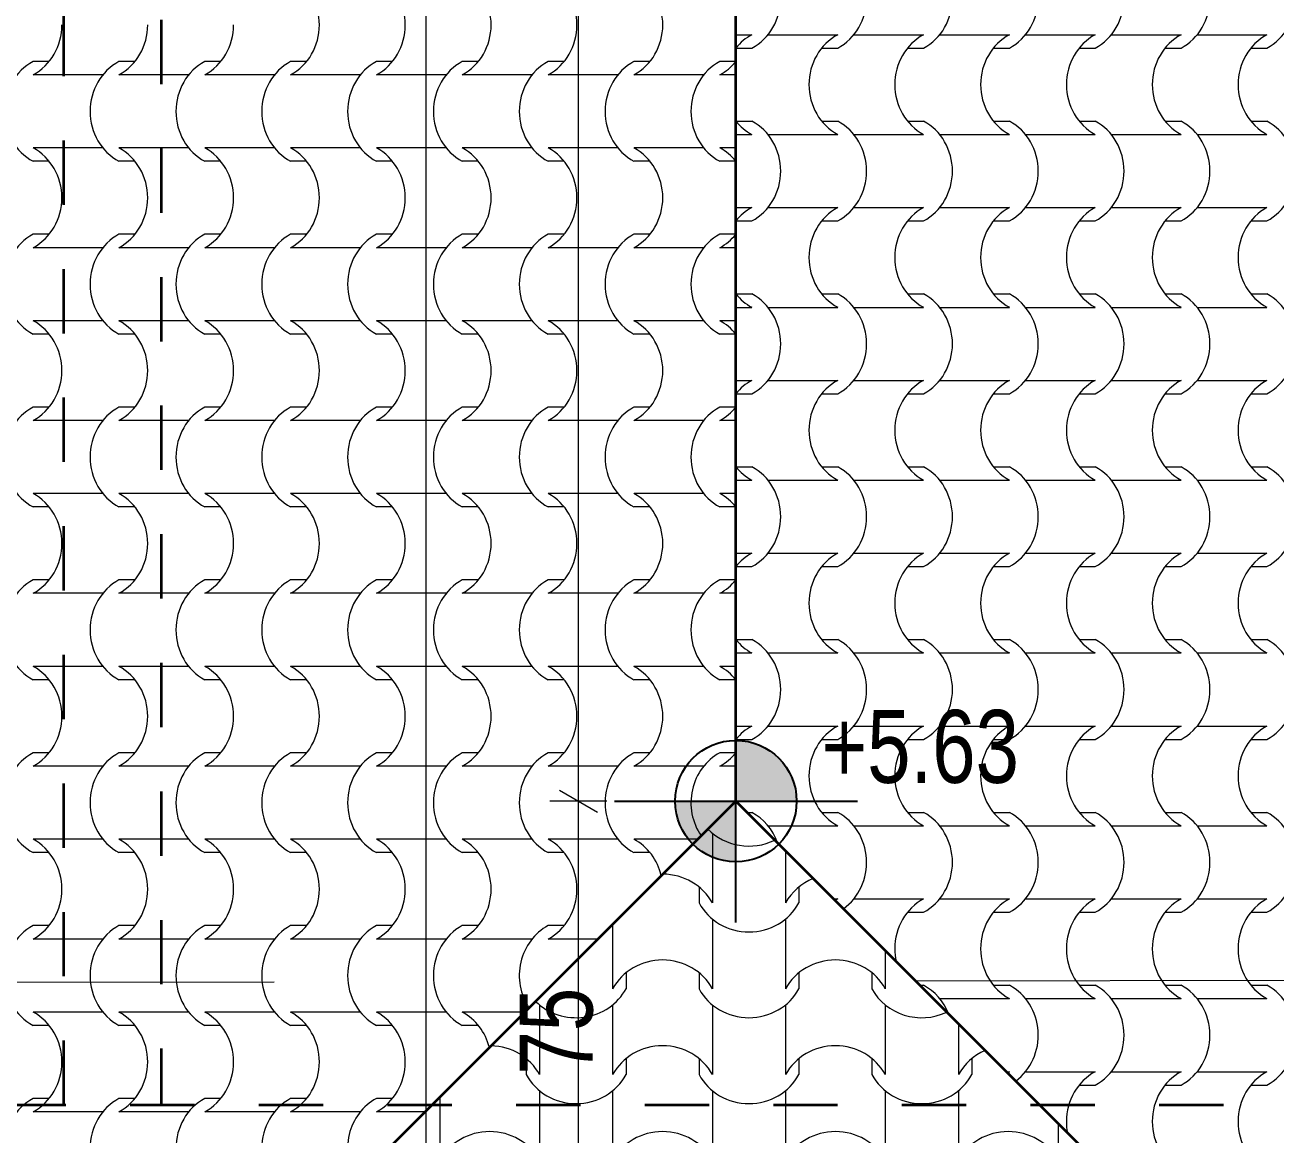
# Model space of a CAD drawing. Extents: x -1929 to 256751, y -18317 to 36108.
# Drawn here: x 244999 to 247057, y 7252 to 9078 of the extents above; entities that cross this region are included whole.
import ezdxf

# ---------------------------------------------------------------- set-up
doc = ezdxf.new("R2010")
doc.units = 0
doc.header["$LTSCALE"] = 5
doc.header["$MEASUREMENT"] = 0
doc.set_wipeout_variables(frame=1)
doc.linetypes.add('- Прекъснати линия', pattern=[423.333333, 211.666667, -211.666667])
doc.linetypes.add('Wipeout_Contour', pattern=[100000, 0, -100000])
for name, color, linetype, lineweight in [('1', 8, 'Continuous', 13), ('102', 254, 'Continuous', 15), ('41', 7, 'Continuous', 35), ('85', 252, 'Continuous', 20)]:
    doc.layers.add(name, color=color, linetype=linetype, lineweight=lineweight)
doc.layers.add('58', color=7, linetype='Continuous', lineweight=25, true_color=0xdf0000)
doc.layers.add('65', color=7, linetype='Continuous', lineweight=20, true_color=0x4e4e4e)
doc.styles.add('GENERATED_STYLE_6', font='Cambria Math.ttf')

# ---------------------------------------------------------------- blocks, each defined once
blk = doc.blocks.new('*X263')
at = {"layer": '102', "color": 254, "linetype": 'Continuous', "lineweight": 15}
for p, q in [((185.768, 135.847), (185.241, 135.847)), ((188.593, 135.847), (188.067, 135.847)), ((191.419, 135.847), (190.892, 135.847)), ((194.244, 135.847), (193.717, 135.847)), ((197.07, 135.847), (196.543, 135.847)), ((199.895, 135.847), (199.368, 135.847)), ((202.72, 135.847), (202.194, 135.847)), ((205.546, 135.847), (205.019, 135.847)), ((208.371, 135.847), (207.844, 135.847)), ((186.387, 135.407), (185.241, 135.407)), ((187.533, 135.407), (186.387, 135.407)), ((189.212, 135.407), (188.067, 135.407)), ((190.358, 135.407), (189.212, 135.407)), ((192.038, 135.407), (190.892, 135.407)), ((193.184, 135.407), (192.038, 135.407)), ((194.863, 135.407), (193.717, 135.407)), ((196.009, 135.407), (194.863, 135.407)), ((197.689, 135.407), (196.543, 135.407)), ((198.835, 135.407), (197.689, 135.407)), ((200.514, 135.407), (199.368, 135.407)), ((201.66, 135.407), (200.514, 135.407)), ((203.339, 135.407), (202.194, 135.407)), ((204.485, 135.407), (203.339, 135.407)), ((206.165, 135.407), (205.019, 135.407)), ((207.311, 135.407), (206.165, 135.407)), ((208.371, 135.407), (207.844, 135.407)), ((186.387, 133.003), (185.241, 133.003)), ((187.533, 133.003), (186.387, 133.003)), ((189.212, 133.003), (188.067, 133.003)), ((190.358, 133.003), (189.212, 133.003)), ((192.038, 133.003), (190.892, 133.003)), ((193.184, 133.003), (192.038, 133.003)), ((194.863, 133.003), (193.717, 133.003)), ((196.009, 133.003), (194.863, 133.003)), ((197.689, 133.003), (196.543, 133.003)), ((198.835, 133.003), (197.689, 133.003)), ((200.514, 133.003), (199.368, 133.003)), ((201.66, 133.003), (200.514, 133.003)), ((203.339, 133.003), (202.194, 133.003)), ((204.485, 133.003), (203.339, 133.003)), ((206.165, 133.003), (205.019, 133.003)), ((207.311, 133.003), (206.165, 133.003)), ((208.371, 133.003), (207.844, 133.003)), ((185.768, 132.563), (185.241, 132.563)), ((188.593, 132.563), (188.067, 132.563)), ((191.419, 132.563), (190.892, 132.563)), ((194.244, 132.563), (193.717, 132.563)), ((197.07, 132.563), (196.543, 132.563)), ((199.895, 132.563), (199.368, 132.563)), ((202.72, 132.563), (202.194, 132.563)), ((205.546, 132.563), (205.019, 132.563)), ((208.371, 132.563), (207.844, 132.563)), ((185.768, 130.158), (185.241, 130.158)), ((188.593, 130.158), (188.067, 130.158)), ((191.419, 130.158), (190.892, 130.158)), ((194.244, 130.158), (193.717, 130.158)), ((197.07, 130.158), (196.543, 130.158)), ((199.895, 130.158), (199.368, 130.158)), ((202.72, 130.158), (202.194, 130.158)), ((205.546, 130.158), (205.019, 130.158)), ((208.371, 130.158), (207.844, 130.158)), ((186.387, 129.718), (185.241, 129.718)), ((187.533, 129.718), (186.387, 129.718)), ((189.212, 129.718), (188.067, 129.718)), ((190.358, 129.718), (189.212, 129.718)), ((192.038, 129.718), (190.892, 129.718)), ((193.184, 129.718), (192.038, 129.718)), ((194.863, 129.718), (193.717, 129.718)), ((196.009, 129.718), (194.863, 129.718)), ((197.689, 129.718), (196.543, 129.718)), ((198.835, 129.718), (197.689, 129.718)), ((200.514, 129.718), (199.368, 129.718)), ((201.66, 129.718), (200.514, 129.718)), ((203.339, 129.718), (202.194, 129.718)), ((204.485, 129.718), (203.339, 129.718)), ((206.165, 129.718), (205.019, 129.718)), ((207.311, 129.718), (206.165, 129.718)), ((208.371, 129.718), (207.844, 129.718)), ((186.387, 127.313), (185.241, 127.313)), ((187.533, 127.313), (186.387, 127.313)), ((189.212, 127.313), (188.067, 127.313)), ((190.358, 127.313), (189.212, 127.313)), ((192.038, 127.313), (190.892, 127.313)), ((193.184, 127.313), (192.038, 127.313)), ((194.863, 127.313), (193.717, 127.313)), ((196.009, 127.313), (194.863, 127.313)), ((197.689, 127.313), (196.543, 127.313)), ((198.835, 127.313), (197.689, 127.313)), ((200.514, 127.313), (199.368, 127.313)), ((201.66, 127.313), (200.514, 127.313)), ((203.339, 127.313), (202.194, 127.313)), ((204.485, 127.313), (203.339, 127.313)), ((206.165, 127.313), (205.019, 127.313)), ((207.311, 127.313), (206.165, 127.313)), ((208.371, 127.313), (207.844, 127.313)), ((185.768, 126.873), (185.241, 126.873)), ((188.593, 126.873), (188.067, 126.873)), ((191.419, 126.873), (190.892, 126.873)), ((194.244, 126.873), (193.717, 126.873)), ((197.07, 126.873), (196.543, 126.873)), ((199.895, 126.873), (199.368, 126.873)), ((202.72, 126.873), (202.194, 126.873)), ((205.546, 126.873), (205.019, 126.873)), ((208.371, 126.873), (207.844, 126.873)), ((185.768, 124.468), (185.241, 124.468)), ((188.593, 124.468), (188.067, 124.468)), ((191.419, 124.468), (190.892, 124.468)), ((194.244, 124.468), (193.717, 124.468)), ((197.07, 124.468), (196.543, 124.468)), ((199.895, 124.468), (199.368, 124.468)), ((202.72, 124.468), (202.194, 124.468)), ((205.546, 124.468), (205.019, 124.468)), ((208.371, 124.468), (207.844, 124.468)), ((186.387, 124.028), (185.241, 124.028)), ((187.533, 124.028), (186.387, 124.028)), ((189.212, 124.028), (188.067, 124.028)), ((190.358, 124.028), (189.212, 124.028)), ((192.038, 124.028), (190.892, 124.028)), ((193.184, 124.028), (192.038, 124.028)), ((194.863, 124.028), (193.717, 124.028)), ((196.009, 124.028), (194.863, 124.028)), ((197.689, 124.028), (196.543, 124.028)), ((198.835, 124.028), (197.689, 124.028)), ((200.514, 124.028), (199.368, 124.028)), ((201.66, 124.028), (200.514, 124.028)), ((203.339, 124.028), (202.194, 124.028)), ((204.485, 124.028), (203.339, 124.028)), ((206.165, 124.028), (205.019, 124.028)), ((207.311, 124.028), (206.165, 124.028)), ((208.371, 124.028), (207.844, 124.028)), ((186.387, 121.623), (185.241, 121.623)), ((187.533, 121.623), (186.387, 121.623)), ((189.212, 121.623), (188.067, 121.623)), ((190.358, 121.623), (189.212, 121.623)), ((192.038, 121.623), (190.892, 121.623)), ((193.184, 121.623), (192.038, 121.623)), ((194.863, 121.623), (193.717, 121.623)), ((196.009, 121.623), (194.863, 121.623)), ((197.689, 121.623), (196.543, 121.623)), ((198.835, 121.623), (197.689, 121.623)), ((200.514, 121.623), (199.368, 121.623)), ((201.66, 121.623), (200.514, 121.623)), ((203.339, 121.623), (202.194, 121.623)), ((204.485, 121.623), (203.339, 121.623)), ((206.165, 121.623), (205.019, 121.623)), ((207.311, 121.623), (206.165, 121.623)), ((208.371, 121.623), (207.844, 121.623)), ((185.768, 121.183), (185.241, 121.183)), ((188.593, 121.183), (188.067, 121.183)), ((191.419, 121.183), (190.892, 121.183)), ((194.244, 121.183), (193.717, 121.183)), ((197.07, 121.183), (196.543, 121.183)), ((199.895, 121.183), (199.368, 121.183)), ((202.72, 121.183), (202.194, 121.183)), ((205.546, 121.183), (205.019, 121.183)), ((208.371, 121.183), (207.844, 121.183)), ((185.768, 118.779), (185.241, 118.779)), ((188.593, 118.779), (188.067, 118.779)), ((191.419, 118.779), (190.892, 118.779)), ((194.244, 118.779), (193.717, 118.779)), ((197.07, 118.779), (196.543, 118.779)), ((199.895, 118.779), (199.368, 118.779)), ((202.72, 118.779), (202.194, 118.779)), ((205.546, 118.779), (205.019, 118.779)), ((208.371, 118.779), (207.844, 118.779)), ((186.387, 118.339), (185.241, 118.339)), ((187.533, 118.339), (186.387, 118.339)), ((189.212, 118.339), (188.067, 118.339)), ((190.358, 118.339), (189.212, 118.339)), ((192.038, 118.339), (190.892, 118.339)), ((193.184, 118.339), (192.038, 118.339)), ((194.863, 118.339), (193.717, 118.339)), ((196.009, 118.339), (194.863, 118.339)), ((197.689, 118.339), (196.543, 118.339)), ((198.835, 118.339), (197.689, 118.339)), ((200.514, 118.339), (199.368, 118.339)), ((201.66, 118.339), (200.514, 118.339)), ((203.339, 118.339), (202.194, 118.339)), ((204.485, 118.339), (203.339, 118.339)), ((206.165, 118.339), (205.019, 118.339)), ((207.311, 118.339), (206.165, 118.339)), ((208.371, 118.339), (207.844, 118.339)), ((186.387, 115.934), (185.241, 115.934)), ((187.533, 115.934), (186.387, 115.934)), ((189.212, 115.934), (188.067, 115.934)), ((190.358, 115.934), (189.212, 115.934)), ((192.038, 115.934), (190.892, 115.934)), ((193.184, 115.934), (192.038, 115.934)), ((194.863, 115.934), (193.717, 115.934)), ((196.009, 115.934), (194.863, 115.934)), ((197.689, 115.934), (196.543, 115.934)), ((198.835, 115.934), (197.689, 115.934)), ((200.514, 115.934), (199.368, 115.934)), ((201.66, 115.934), (200.514, 115.934)), ((203.339, 115.934), (202.194, 115.934)), ((204.485, 115.934), (203.339, 115.934)), ((206.165, 115.934), (205.019, 115.934)), ((207.311, 115.934), (206.165, 115.934)), ((208.371, 115.934), (207.844, 115.934)), ((185.768, 115.494), (185.241, 115.494)), ((188.593, 115.494), (188.067, 115.494)), ((191.419, 115.494), (190.892, 115.494)), ((194.244, 115.494), (193.717, 115.494)), ((197.07, 115.494), (196.543, 115.494)), ((199.895, 115.494), (199.368, 115.494)), ((202.72, 115.494), (202.194, 115.494)), ((205.546, 115.494), (205.019, 115.494)), ((208.371, 115.494), (207.844, 115.494)), ((185.768, 113.089), (185.241, 113.089)), ((188.593, 113.089), (188.067, 113.089)), ((191.419, 113.089), (190.892, 113.089)), ((194.244, 113.089), (193.717, 113.089)), ((197.07, 113.089), (196.543, 113.089)), ((199.895, 113.089), (199.368, 113.089)), ((202.72, 113.089), (202.194, 113.089)), ((205.546, 113.089), (205.019, 113.089)), ((208.371, 113.089), (207.844, 113.089)), ((186.387, 112.649), (185.241, 112.649)), ((187.533, 112.649), (186.387, 112.649)), ((189.212, 112.649), (188.067, 112.649)), ((190.358, 112.649), (189.212, 112.649)), ((192.038, 112.649), (190.892, 112.649)), ((193.184, 112.649), (192.038, 112.649)), ((194.863, 112.649), (193.717, 112.649)), ((196.009, 112.649), (194.863, 112.649)), ((197.689, 112.649), (196.543, 112.649)), ((198.835, 112.649), (197.689, 112.649)), ((200.514, 112.649), (199.368, 112.649)), ((201.66, 112.649), (200.514, 112.649)), ((203.339, 112.649), (202.194, 112.649)), ((204.485, 112.649), (203.339, 112.649)), ((206.165, 112.649), (205.019, 112.649)), ((207.311, 112.649), (206.165, 112.649)), ((208.371, 112.649), (207.844, 112.649)), ((186.387, 110.244), (185.241, 110.244)), ((187.533, 110.244), (186.387, 110.244)), ((189.212, 110.244), (188.067, 110.244)), ((190.358, 110.244), (189.212, 110.244)), ((192.038, 110.244), (190.892, 110.244)), ((193.184, 110.244), (192.038, 110.244)), ((194.863, 110.244), (193.717, 110.244)), ((196.009, 110.244), (194.863, 110.244)), ((197.689, 110.244), (196.543, 110.244)), ((198.835, 110.244), (197.689, 110.244)), ((200.514, 110.244), (199.368, 110.244)), ((201.66, 110.244), (200.514, 110.244)), ((203.339, 110.244), (202.194, 110.244)), ((204.485, 110.244), (203.339, 110.244)), ((206.165, 110.244), (205.019, 110.244)), ((207.118, 110.244), (206.165, 110.244)), ((185.768, 109.804), (185.241, 109.804)), ((188.593, 109.804), (188.067, 109.804)), ((191.419, 109.804), (190.892, 109.804)), ((194.244, 109.804), (193.717, 109.804)), ((197.07, 109.804), (196.543, 109.804)), ((199.895, 109.804), (199.368, 109.804)), ((202.72, 109.804), (202.194, 109.804)), ((205.546, 109.804), (205.019, 109.804)), ((185.768, 107.399), (185.241, 107.399)), ((188.593, 107.399), (188.067, 107.399)), ((191.419, 107.399), (190.892, 107.399)), ((194.244, 107.399), (193.717, 107.399)), ((197.07, 107.399), (196.543, 107.399)), ((199.895, 107.399), (199.368, 107.399)), ((202.72, 107.399), (202.194, 107.399)), ((186.387, 106.959), (185.241, 106.959)), ((187.533, 106.959), (186.387, 106.959)), ((189.212, 106.959), (188.067, 106.959)), ((190.358, 106.959), (189.212, 106.959)), ((192.038, 106.959), (190.892, 106.959)), ((193.184, 106.959), (192.038, 106.959)), ((194.863, 106.959), (193.717, 106.959)), ((196.009, 106.959), (194.863, 106.959)), ((197.689, 106.959), (196.543, 106.959)), ((198.835, 106.959), (197.689, 106.959)), ((200.514, 106.959), (199.368, 106.959)), ((201.66, 106.959), (200.514, 106.959)), ((203.339, 106.959), (202.194, 106.959)), ((203.833, 106.959), (203.339, 106.959)), ((186.387, 104.555), (185.241, 104.555)), ((187.533, 104.555), (186.387, 104.555)), ((189.212, 104.555), (188.067, 104.555)), ((190.358, 104.555), (189.212, 104.555)), ((192.038, 104.555), (190.892, 104.555)), ((193.184, 104.555), (192.038, 104.555)), ((194.863, 104.555), (193.717, 104.555)), ((196.009, 104.555), (194.863, 104.555)), ((197.689, 104.555), (196.543, 104.555)), ((198.835, 104.555), (197.689, 104.555)), ((200.514, 104.555), (199.368, 104.555)), ((201.428, 104.555), (200.514, 104.555)), ((185.768, 104.115), (185.241, 104.115)), ((188.593, 104.115), (188.067, 104.115)), ((191.419, 104.115), (190.892, 104.115)), ((194.244, 104.115), (193.717, 104.115)), ((197.07, 104.115), (196.543, 104.115)), ((199.895, 104.115), (199.368, 104.115)), ((185.768, 101.71), (185.241, 101.71)), ((188.593, 101.71), (188.067, 101.71)), ((191.419, 101.71), (190.892, 101.71)), ((194.244, 101.71), (193.717, 101.71)), ((197.07, 101.71), (196.543, 101.71)), ((186.387, 101.27), (185.241, 101.27)), ((187.533, 101.27), (186.387, 101.27)), ((189.212, 101.27), (188.067, 101.27)), ((190.358, 101.27), (189.212, 101.27)), ((192.038, 101.27), (190.892, 101.27)), ((193.184, 101.27), (192.038, 101.27)), ((194.863, 101.27), (193.717, 101.27)), ((196.009, 101.27), (194.863, 101.27)), ((197.689, 101.27), (196.543, 101.27)), ((198.143, 101.27), (197.689, 101.27))]:
    blk.add_line(p, q, dxfattribs=at)
for centre, major_axis, start_param, end_param in [((192.929, 137.044), (0, 1.849), 4.715365, 5.812147), ((195.754, 137.044), (0, 1.849), 4.715365, 5.812147), ((198.58, 137.044), (0, 1.849), 4.715365, 5.812147), ((201.405, 137.044), (0, 1.849), 4.715365, 5.812147), ((204.23, 137.044), (0, 1.849), 4.715365, 5.812147), ((184.453, 137.055), (0, 1.849), 3.612631, 4.709413), ((187.278, 137.055), (0, 1.849), 3.612631, 4.709413), ((190.103, 137.055), (0, 1.849), 3.612631, 4.709413), ((192.929, 137.055), (0, 1.849), 3.612631, 4.709413), ((195.754, 137.055), (0, 1.849), 3.612631, 4.709413), ((198.58, 137.055), (0, 1.849), 3.612631, 4.709413), ((201.405, 137.055), (0, 1.849), 3.612631, 4.709413), ((204.23, 137.055), (0, 1.849), 3.612631, 4.709413), ((186.018, 134.205), (0, 1.839), 0.466079, 2.675513), ((188.843, 134.205), (0, 1.839), 0.466079, 2.675513), ((191.668, 134.205), (0, 1.839), 0.466079, 2.675513), ((194.494, 134.205), (0, 1.839), 0.466079, 2.675513), ((197.319, 134.205), (0, 1.839), 0.466079, 2.675513), ((200.145, 134.205), (0, 1.839), 0.466079, 2.675513), ((202.97, 134.205), (0, 1.839), 0.466079, 2.675513), ((205.795, 134.205), (0, 1.839), 0.466079, 2.675513), ((208.621, 134.205), (0, 1.839), 0.466079, 2.675513), ((207.056, 137.055), (0, 1.849), 3.612631, 4.000339), ((184.453, 131.355), (0, 1.849), 4.715365, 5.812147), ((187.278, 131.355), (0, 1.849), 4.715365, 5.812147), ((190.103, 131.355), (0, 1.849), 4.715365, 5.812147), ((192.929, 131.355), (0, 1.849), 4.715365, 5.812147), ((195.754, 131.355), (0, 1.849), 4.715365, 5.812147), ((198.58, 131.355), (0, 1.849), 4.715365, 5.812147), ((201.405, 131.355), (0, 1.849), 4.715365, 5.812147), ((204.23, 131.355), (0, 1.849), 4.715365, 5.812147), ((207.056, 131.355), (0, 1.849), 5.424438, 5.812147), ((184.453, 131.366), (0, 1.849), 3.612631, 4.709413), ((187.278, 131.366), (0, 1.849), 3.612631, 4.709413), ((190.103, 131.366), (0, 1.849), 3.612631, 4.709413), ((192.929, 131.366), (0, 1.849), 3.612631, 4.709413), ((195.754, 131.366), (0, 1.849), 3.612631, 4.709413), ((198.58, 131.366), (0, 1.849), 3.612631, 4.709413), ((201.405, 131.366), (0, 1.849), 3.612631, 4.709413), ((204.23, 131.366), (0, 1.849), 3.612631, 4.709413), ((186.018, 128.515), (0, 1.839), 0.466079, 2.675513), ((188.843, 128.515), (0, 1.839), 0.466079, 2.675513), ((191.668, 128.515), (0, 1.839), 0.466079, 2.675513), ((194.494, 128.515), (0, 1.839), 0.466079, 2.675513), ((197.319, 128.515), (0, 1.839), 0.466079, 2.675513), ((200.145, 128.515), (0, 1.839), 0.466079, 2.675513), ((202.97, 128.515), (0, 1.839), 0.466079, 2.675513), ((205.795, 128.515), (0, 1.839), 0.466079, 2.675513), ((208.621, 128.515), (0, 1.839), 0.466079, 2.675513), ((207.056, 131.366), (0, 1.849), 3.612631, 4.00034), ((184.453, 125.665), (0, 1.849), 4.715365, 5.812147), ((187.278, 125.665), (0, 1.849), 4.715365, 5.812147), ((190.103, 125.665), (0, 1.849), 4.715365, 5.812147), ((192.929, 125.665), (0, 1.849), 4.715365, 5.812147), ((195.754, 125.665), (0, 1.849), 4.715365, 5.812147), ((198.58, 125.665), (0, 1.849), 4.715365, 5.812147), ((201.405, 125.665), (0, 1.849), 4.715365, 5.812147), ((204.23, 125.665), (0, 1.849), 4.715365, 5.812147), ((207.056, 125.665), (0, 1.849), 5.424437, 5.812147), ((184.453, 125.676), (0, 1.849), 3.612631, 4.709413), ((187.278, 125.676), (0, 1.849), 3.612631, 4.709413), ((190.103, 125.676), (0, 1.849), 3.612631, 4.709413), ((192.929, 125.676), (0, 1.849), 3.612631, 4.709413), ((195.754, 125.676), (0, 1.849), 3.612631, 4.709413), ((198.58, 125.676), (0, 1.849), 3.612631, 4.709413), ((201.405, 125.676), (0, 1.849), 3.612631, 4.709413), ((204.23, 125.676), (0, 1.849), 3.612631, 4.709413), ((186.018, 122.826), (0, 1.839), 0.466079, 2.675513), ((188.843, 122.826), (0, 1.839), 0.466079, 2.675513), ((191.668, 122.826), (0, 1.839), 0.466079, 2.675513), ((194.494, 122.826), (0, 1.839), 0.466079, 2.675513), ((197.319, 122.826), (0, 1.839), 0.466079, 2.675513), ((200.145, 122.826), (0, 1.839), 0.466079, 2.675513), ((202.97, 122.826), (0, 1.839), 0.466079, 2.675513), ((205.795, 122.826), (0, 1.839), 0.466079, 2.675513), ((208.621, 122.826), (0, 1.839), 0.466079, 2.675513), ((207.056, 125.676), (0, 1.849), 3.612631, 4.000341), ((184.453, 119.976), (0, 1.849), 4.715365, 5.812147), ((187.278, 119.976), (0, 1.849), 4.715365, 5.812147), ((190.103, 119.976), (0, 1.849), 4.715365, 5.812147), ((192.929, 119.976), (0, 1.849), 4.715365, 5.812147), ((195.754, 119.976), (0, 1.849), 4.715365, 5.812147), ((198.58, 119.976), (0, 1.849), 4.715365, 5.812147), ((201.405, 119.976), (0, 1.849), 4.715365, 5.812147), ((204.23, 119.976), (0, 1.849), 4.715365, 5.812147), ((207.056, 119.976), (0, 1.849), 5.424436, 5.812147), ((184.453, 119.987), (0, 1.849), 3.612631, 4.709413), ((187.278, 119.987), (0, 1.849), 3.612631, 4.709413), ((190.103, 119.987), (0, 1.849), 3.612631, 4.709413), ((192.929, 119.987), (0, 1.849), 3.612631, 4.709413), ((195.754, 119.987), (0, 1.849), 3.612631, 4.709413), ((198.58, 119.987), (0, 1.849), 3.612631, 4.709413), ((201.405, 119.987), (0, 1.849), 3.612631, 4.709413), ((204.23, 119.987), (0, 1.849), 3.612631, 4.709413), ((186.018, 117.136), (0, 1.839), 0.466079, 2.675513), ((188.843, 117.136), (0, 1.839), 0.466079, 2.675513), ((191.668, 117.136), (0, 1.839), 0.466079, 2.675513), ((194.494, 117.136), (0, 1.839), 0.466079, 2.675513), ((197.319, 117.136), (0, 1.839), 0.466079, 2.675513), ((200.145, 117.136), (0, 1.839), 0.466079, 2.675513), ((202.97, 117.136), (0, 1.839), 0.466079, 2.675513), ((205.795, 117.136), (0, 1.839), 0.466079, 2.675513), ((208.621, 117.136), (0, 1.839), 0.466079, 2.675513), ((207.056, 119.987), (0, 1.849), 3.612631, 4.000342), ((184.453, 114.286), (0, 1.849), 4.715365, 5.812147), ((187.278, 114.286), (0, 1.849), 4.715365, 5.812147), ((190.103, 114.286), (0, 1.849), 4.715365, 5.812147), ((192.929, 114.286), (0, 1.849), 4.715365, 5.812147), ((195.754, 114.286), (0, 1.849), 4.715365, 5.812147), ((198.58, 114.286), (0, 1.849), 4.715365, 5.812147), ((201.405, 114.286), (0, 1.849), 4.715365, 5.812147), ((204.23, 114.286), (0, 1.849), 4.715365, 5.812147), ((207.056, 114.286), (0, 1.849), 5.424436, 5.812147), ((184.453, 114.297), (0, 1.849), 3.612631, 4.709413), ((187.278, 114.297), (0, 1.849), 3.612631, 4.709413), ((190.103, 114.297), (0, 1.849), 3.612631, 4.709413), ((192.929, 114.297), (0, 1.849), 3.612631, 4.709413), ((195.754, 114.297), (0, 1.849), 3.612631, 4.709413), ((198.58, 114.297), (0, 1.849), 3.612631, 4.709413), ((201.405, 114.297), (0, 1.849), 3.612631, 4.709413), ((204.23, 114.297), (0, 1.849), 3.612631, 4.709413), ((186.018, 111.447), (0, 1.839), 0.466079, 2.675513), ((188.843, 111.447), (0, 1.839), 0.466079, 2.675513), ((191.668, 111.447), (0, 1.839), 0.466079, 2.675513), ((194.494, 111.447), (0, 1.839), 0.466079, 2.675513), ((197.319, 111.447), (0, 1.839), 0.466079, 2.675513), ((200.145, 111.447), (0, 1.839), 0.466079, 2.675513), ((202.97, 111.447), (0, 1.839), 0.466079, 2.675513), ((205.795, 111.447), (0, 1.839), 0.466079, 2.675513), ((208.621, 111.447), (0, 1.839), 0.466079, 2.205644), ((207.056, 114.297), (0, 1.849), 3.612631, 4.000343), ((184.453, 108.596), (0, 1.849), 4.715365, 5.812147), ((187.278, 108.596), (0, 1.849), 4.715365, 5.812147), ((190.103, 108.596), (0, 1.849), 4.715365, 5.812147), ((192.929, 108.596), (0, 1.849), 4.715365, 5.812147), ((195.754, 108.596), (0, 1.849), 4.715365, 5.812147), ((198.58, 108.596), (0, 1.849), 4.715365, 5.812147), ((201.405, 108.596), (0, 1.849), 4.715365, 5.812147), ((204.23, 108.596), (0, 1.849), 4.956449, 5.812147), ((184.453, 108.607), (0, 1.849), 3.612631, 4.709413), ((187.278, 108.607), (0, 1.849), 3.612631, 4.709413), ((190.103, 108.607), (0, 1.849), 3.612631, 4.709413), ((192.929, 108.607), (0, 1.849), 3.612631, 4.709413), ((195.754, 108.607), (0, 1.849), 3.612631, 4.709413), ((198.58, 108.607), (0, 1.849), 3.612631, 4.709413), ((201.405, 108.607), (0, 1.849), 3.612631, 4.709413), ((186.018, 105.757), (0, 1.839), 0.466079, 2.675513), ((188.843, 105.757), (0, 1.839), 0.466079, 2.675513), ((191.668, 105.757), (0, 1.839), 0.466079, 2.675513), ((194.494, 105.757), (0, 1.839), 0.466079, 2.675513), ((197.319, 105.757), (0, 1.839), 0.466079, 2.675513), ((200.145, 105.757), (0, 1.839), 0.466079, 2.675513), ((202.97, 105.757), (0, 1.839), 0.466079, 2.190136), ((184.453, 102.907), (0, 1.849), 4.715365, 5.812147), ((187.278, 102.907), (0, 1.849), 4.715365, 5.812147), ((190.103, 102.907), (0, 1.849), 4.715365, 5.812147), ((192.929, 102.907), (0, 1.849), 4.715365, 5.812147), ((195.754, 102.907), (0, 1.849), 4.715365, 5.812147), ((198.58, 102.907), (0, 1.849), 4.97389, 5.812147), ((184.453, 102.918), (0, 1.849), 3.612631, 4.709413), ((187.278, 102.918), (0, 1.849), 3.612631, 4.709413), ((190.103, 102.918), (0, 1.849), 3.612631, 4.709413), ((192.929, 102.918), (0, 1.849), 3.612631, 4.709413), ((195.754, 102.918), (0, 1.849), 3.612631, 4.709413), ((186.018, 100.067), (0, 1.839), 0.466079, 2.675513), ((188.843, 100.067), (0, 1.839), 0.466079, 2.675513), ((191.668, 100.067), (0, 1.839), 0.466079, 2.675513), ((194.494, 100.067), (0, 1.839), 0.466079, 2.675513), ((197.319, 100.067), (0, 1.839), 0.466079, 2.174594)]:
    blk.add_ellipse(centre, major_axis=major_axis, ratio=0.939693, start_param=start_param, end_param=end_param, dxfattribs=at)
blk = doc.blocks.new('*X264')
at = {"layer": '102', "color": 254, "linetype": 'Continuous', "lineweight": 15}
for p, q in [((208.371, 136.728), (208.898, 136.728)), ((209.432, 136.728), (210.578, 136.728)), ((210.578, 136.728), (211.724, 136.728)), ((212.257, 136.728), (213.403, 136.728)), ((213.403, 136.728), (214.549, 136.728)), ((215.083, 136.728), (216.229, 136.728)), ((216.229, 136.728), (217.374, 136.728)), ((217.908, 136.728), (219.054, 136.728)), ((219.054, 136.728), (220.2, 136.728)), ((220.734, 136.728), (221.879, 136.728)), ((221.879, 136.728), (223.025, 136.728)), ((223.559, 136.728), (224.705, 136.728)), ((224.705, 136.728), (225.851, 136.728)), ((208.371, 136.288), (208.898, 136.288)), ((211.197, 136.288), (211.724, 136.288)), ((214.022, 136.288), (214.549, 136.288)), ((216.848, 136.288), (217.374, 136.288)), ((219.673, 136.288), (220.2, 136.288)), ((222.498, 136.288), (223.025, 136.288)), ((225.324, 136.288), (225.851, 136.288)), ((208.371, 133.884), (208.898, 133.884)), ((211.197, 133.884), (211.724, 133.884)), ((214.022, 133.884), (214.549, 133.884)), ((216.848, 133.884), (217.374, 133.884)), ((219.673, 133.884), (220.2, 133.884)), ((222.498, 133.884), (223.025, 133.884)), ((225.324, 133.884), (225.851, 133.884)), ((208.371, 133.444), (208.898, 133.444)), ((209.432, 133.444), (210.578, 133.444)), ((210.578, 133.444), (211.724, 133.444)), ((212.257, 133.444), (213.403, 133.444)), ((213.403, 133.444), (214.549, 133.444)), ((215.083, 133.444), (216.229, 133.444)), ((216.229, 133.444), (217.374, 133.444)), ((217.908, 133.444), (219.054, 133.444)), ((219.054, 133.444), (220.2, 133.444)), ((220.734, 133.444), (221.879, 133.444)), ((221.879, 133.444), (223.025, 133.444)), ((223.559, 133.444), (224.705, 133.444)), ((224.705, 133.444), (225.851, 133.444)), ((208.371, 131.039), (208.898, 131.039)), ((209.432, 131.039), (210.578, 131.039)), ((210.578, 131.039), (211.724, 131.039)), ((212.257, 131.039), (213.403, 131.039)), ((213.403, 131.039), (214.549, 131.039)), ((215.083, 131.039), (216.229, 131.039)), ((216.229, 131.039), (217.374, 131.039)), ((217.908, 131.039), (219.054, 131.039)), ((219.054, 131.039), (220.2, 131.039)), ((220.734, 131.039), (221.879, 131.039)), ((221.879, 131.039), (223.025, 131.039)), ((223.559, 131.039), (224.705, 131.039)), ((224.705, 131.039), (225.851, 131.039)), ((208.371, 130.599), (208.898, 130.599)), ((211.197, 130.599), (211.724, 130.599)), ((214.022, 130.599), (214.549, 130.599)), ((216.848, 130.599), (217.374, 130.599)), ((219.673, 130.599), (220.2, 130.599)), ((222.498, 130.599), (223.025, 130.599)), ((225.324, 130.599), (225.851, 130.599)), ((208.371, 128.194), (208.898, 128.194)), ((211.197, 128.194), (211.724, 128.194)), ((214.022, 128.194), (214.549, 128.194)), ((216.848, 128.194), (217.374, 128.194)), ((219.673, 128.194), (220.2, 128.194)), ((222.498, 128.194), (223.025, 128.194)), ((225.324, 128.194), (225.851, 128.194)), ((208.371, 127.754), (208.898, 127.754)), ((209.432, 127.754), (210.578, 127.754)), ((210.578, 127.754), (211.724, 127.754)), ((212.257, 127.754), (213.403, 127.754)), ((213.403, 127.754), (214.549, 127.754)), ((215.083, 127.754), (216.229, 127.754)), ((216.229, 127.754), (217.374, 127.754)), ((217.908, 127.754), (219.054, 127.754)), ((219.054, 127.754), (220.2, 127.754)), ((220.734, 127.754), (221.879, 127.754)), ((221.879, 127.754), (223.025, 127.754)), ((223.559, 127.754), (224.705, 127.754)), ((224.705, 127.754), (225.851, 127.754)), ((208.371, 125.349), (208.898, 125.349)), ((209.432, 125.349), (210.578, 125.349)), ((210.578, 125.349), (211.724, 125.349)), ((212.257, 125.349), (213.403, 125.349)), ((213.403, 125.349), (214.549, 125.349)), ((215.083, 125.349), (216.229, 125.349)), ((216.229, 125.349), (217.374, 125.349)), ((217.908, 125.349), (219.054, 125.349)), ((219.054, 125.349), (220.2, 125.349)), ((220.734, 125.349), (221.879, 125.349)), ((221.879, 125.349), (223.025, 125.349)), ((223.559, 125.349), (224.705, 125.349)), ((224.705, 125.349), (225.851, 125.349)), ((208.371, 124.909), (208.898, 124.909)), ((211.197, 124.909), (211.724, 124.909)), ((214.022, 124.909), (214.549, 124.909)), ((216.848, 124.909), (217.374, 124.909)), ((219.673, 124.909), (220.2, 124.909)), ((222.498, 124.909), (223.025, 124.909)), ((225.324, 124.909), (225.851, 124.909)), ((208.371, 122.504), (208.898, 122.504)), ((211.197, 122.504), (211.724, 122.504)), ((214.022, 122.504), (214.549, 122.504)), ((216.848, 122.504), (217.374, 122.504)), ((219.673, 122.504), (220.2, 122.504)), ((222.498, 122.504), (223.025, 122.504)), ((225.324, 122.504), (225.851, 122.504)), ((208.371, 122.064), (208.898, 122.064)), ((209.432, 122.064), (210.578, 122.064)), ((210.578, 122.064), (211.724, 122.064)), ((212.257, 122.064), (213.403, 122.064)), ((213.403, 122.064), (214.549, 122.064)), ((215.083, 122.064), (216.229, 122.064)), ((216.229, 122.064), (217.374, 122.064)), ((217.908, 122.064), (219.054, 122.064)), ((219.054, 122.064), (220.2, 122.064)), ((220.734, 122.064), (221.879, 122.064)), ((221.879, 122.064), (223.025, 122.064)), ((223.559, 122.064), (224.705, 122.064)), ((224.705, 122.064), (225.851, 122.064)), ((208.371, 119.66), (208.898, 119.66)), ((209.432, 119.66), (210.578, 119.66)), ((210.578, 119.66), (211.724, 119.66)), ((212.257, 119.66), (213.403, 119.66)), ((213.403, 119.66), (214.549, 119.66)), ((215.083, 119.66), (216.229, 119.66)), ((216.229, 119.66), (217.374, 119.66)), ((217.908, 119.66), (219.054, 119.66)), ((219.054, 119.66), (220.2, 119.66)), ((220.734, 119.66), (221.879, 119.66)), ((221.879, 119.66), (223.025, 119.66)), ((223.559, 119.66), (224.705, 119.66)), ((224.705, 119.66), (225.851, 119.66)), ((208.371, 119.22), (208.898, 119.22)), ((211.197, 119.22), (211.724, 119.22)), ((214.022, 119.22), (214.549, 119.22)), ((216.848, 119.22), (217.374, 119.22)), ((219.673, 119.22), (220.2, 119.22)), ((222.498, 119.22), (223.025, 119.22)), ((225.324, 119.22), (225.851, 119.22)), ((208.371, 116.815), (208.898, 116.815)), ((211.197, 116.815), (211.724, 116.815)), ((214.022, 116.815), (214.549, 116.815)), ((216.848, 116.815), (217.374, 116.815)), ((219.673, 116.815), (220.2, 116.815)), ((222.498, 116.815), (223.025, 116.815)), ((225.324, 116.815), (225.851, 116.815)), ((208.371, 116.375), (208.898, 116.375)), ((209.432, 116.375), (210.578, 116.375)), ((210.578, 116.375), (211.724, 116.375)), ((212.257, 116.375), (213.403, 116.375)), ((213.403, 116.375), (214.549, 116.375)), ((215.083, 116.375), (216.229, 116.375)), ((216.229, 116.375), (217.374, 116.375)), ((217.908, 116.375), (219.054, 116.375)), ((219.054, 116.375), (220.2, 116.375)), ((220.734, 116.375), (221.879, 116.375)), ((221.879, 116.375), (223.025, 116.375)), ((223.559, 116.375), (224.705, 116.375)), ((224.705, 116.375), (225.851, 116.375)), ((208.371, 113.97), (208.898, 113.97)), ((209.432, 113.97), (210.578, 113.97)), ((210.578, 113.97), (211.724, 113.97)), ((212.257, 113.97), (213.403, 113.97)), ((213.403, 113.97), (214.549, 113.97)), ((215.083, 113.97), (216.229, 113.97)), ((216.229, 113.97), (217.374, 113.97)), ((217.908, 113.97), (219.054, 113.97)), ((219.054, 113.97), (220.2, 113.97)), ((220.734, 113.97), (221.879, 113.97)), ((221.879, 113.97), (223.025, 113.97)), ((223.559, 113.97), (224.705, 113.97)), ((224.705, 113.97), (225.851, 113.97)), ((208.371, 113.53), (208.898, 113.53)), ((211.197, 113.53), (211.724, 113.53)), ((214.022, 113.53), (214.549, 113.53)), ((216.848, 113.53), (217.374, 113.53)), ((219.673, 113.53), (220.2, 113.53)), ((222.498, 113.53), (223.025, 113.53)), ((225.324, 113.53), (225.851, 113.53)), ((208.744, 111.125), (208.898, 111.125)), ((211.197, 111.125), (211.724, 111.125)), ((214.022, 111.125), (214.549, 111.125)), ((216.848, 111.125), (217.374, 111.125)), ((219.673, 111.125), (220.2, 111.125)), ((222.498, 111.125), (223.025, 111.125)), ((225.324, 111.125), (225.851, 111.125)), ((209.432, 110.685), (210.578, 110.685)), ((210.578, 110.685), (211.724, 110.685)), ((212.257, 110.685), (213.403, 110.685)), ((213.403, 110.685), (214.549, 110.685)), ((215.083, 110.685), (216.229, 110.685)), ((216.229, 110.685), (217.374, 110.685)), ((217.908, 110.685), (219.054, 110.685)), ((219.054, 110.685), (220.2, 110.685)), ((220.734, 110.685), (221.879, 110.685)), ((221.879, 110.685), (223.025, 110.685)), ((223.559, 110.685), (224.705, 110.685)), ((224.705, 110.685), (225.851, 110.685)), ((211.589, 108.28), (211.724, 108.28)), ((212.257, 108.28), (213.403, 108.28)), ((213.403, 108.28), (214.549, 108.28)), ((215.083, 108.28), (216.229, 108.28)), ((216.229, 108.28), (217.374, 108.28)), ((217.908, 108.28), (219.054, 108.28)), ((219.054, 108.28), (220.2, 108.28)), ((220.734, 108.28), (221.879, 108.28)), ((221.879, 108.28), (223.025, 108.28)), ((223.559, 108.28), (224.705, 108.28)), ((224.705, 108.28), (225.851, 108.28)), ((214.022, 107.84), (214.549, 107.84)), ((216.848, 107.84), (217.374, 107.84)), ((219.673, 107.84), (220.2, 107.84)), ((222.498, 107.84), (223.025, 107.84)), ((225.324, 107.84), (225.851, 107.84)), ((214.433, 105.436), (214.549, 105.436)), ((216.848, 105.436), (217.374, 105.436)), ((219.673, 105.436), (220.2, 105.436)), ((222.498, 105.436), (223.025, 105.436)), ((225.324, 105.436), (225.851, 105.436)), ((215.083, 104.996), (216.229, 104.996)), ((216.229, 104.996), (217.374, 104.996)), ((217.908, 104.996), (219.054, 104.996)), ((219.054, 104.996), (220.2, 104.996)), ((220.734, 104.996), (221.879, 104.996)), ((221.879, 104.996), (223.025, 104.996)), ((223.559, 104.996), (224.705, 104.996)), ((224.705, 104.996), (225.851, 104.996)), ((217.278, 102.591), (217.374, 102.591)), ((217.908, 102.591), (219.054, 102.591)), ((219.054, 102.591), (220.2, 102.591)), ((220.734, 102.591), (221.879, 102.591)), ((221.879, 102.591), (223.025, 102.591)), ((223.559, 102.591), (224.705, 102.591)), ((224.705, 102.591), (225.851, 102.591)), ((219.673, 102.151), (220.2, 102.151)), ((222.498, 102.151), (223.025, 102.151)), ((225.324, 102.151), (225.851, 102.151))]:
    blk.add_line(p, q, dxfattribs=at)
for centre, major_axis, start_param, end_param in [((208.122, 137.931), (0, 1.839), 3.607672, 5.817106), ((210.947, 137.931), (0, 1.839), 3.607672, 5.817106), ((213.773, 137.931), (0, 1.839), 3.607672, 5.817106), ((216.598, 137.931), (0, 1.839), 3.607672, 5.817106), ((219.423, 137.931), (0, 1.839), 3.607672, 5.817106), ((222.249, 137.931), (0, 1.839), 3.607672, 5.817106), ((225.074, 137.931), (0, 1.839), 3.607672, 5.817106), ((209.687, 135.081), (0, 1.849), 0.471039, 0.858749), ((212.512, 135.081), (0, 1.849), 0.471039, 1.56782), ((215.338, 135.081), (0, 1.849), 0.471039, 1.56782), ((218.163, 135.081), (0, 1.849), 0.471039, 1.56782), ((220.988, 135.081), (0, 1.849), 0.471039, 1.56782), ((223.814, 135.081), (0, 1.849), 0.471039, 1.56782), ((226.639, 135.081), (0, 1.849), 0.471039, 1.56782), ((212.512, 135.092), (0, 1.849), 1.573772, 2.670554), ((215.338, 135.092), (0, 1.849), 1.573772, 2.670554), ((218.163, 135.092), (0, 1.849), 1.573772, 2.670554), ((220.988, 135.092), (0, 1.849), 1.573772, 2.670554), ((223.814, 135.092), (0, 1.849), 1.573772, 2.670554), ((226.639, 135.092), (0, 1.849), 1.573772, 2.670554), ((209.687, 135.092), (0, 1.849), 2.282843, 2.670554), ((208.122, 132.241), (0, 1.839), 3.607672, 5.817106), ((210.947, 132.241), (0, 1.839), 3.607672, 5.817106), ((213.773, 132.241), (0, 1.839), 3.607672, 5.817106), ((216.598, 132.241), (0, 1.839), 3.607672, 5.817106), ((219.423, 132.241), (0, 1.839), 3.607672, 5.817106), ((222.249, 132.241), (0, 1.839), 3.607672, 5.817106), ((225.074, 132.241), (0, 1.839), 3.607672, 5.817106), ((209.687, 129.391), (0, 1.849), 0.471039, 0.858749), ((212.512, 129.391), (0, 1.849), 0.471039, 1.56782), ((215.338, 129.391), (0, 1.849), 0.471039, 1.56782), ((218.163, 129.391), (0, 1.849), 0.471039, 1.56782), ((220.988, 129.391), (0, 1.849), 0.471039, 1.56782), ((223.814, 129.391), (0, 1.849), 0.471039, 1.56782), ((226.639, 129.391), (0, 1.849), 0.471039, 1.56782), ((212.512, 129.402), (0, 1.849), 1.573772, 2.670554), ((215.338, 129.402), (0, 1.849), 1.573772, 2.670554), ((218.163, 129.402), (0, 1.849), 1.573772, 2.670554), ((220.988, 129.402), (0, 1.849), 1.573772, 2.670554), ((223.814, 129.402), (0, 1.849), 1.573772, 2.670554), ((226.639, 129.402), (0, 1.849), 1.573772, 2.670554), ((209.687, 129.402), (0, 1.849), 2.282843, 2.670554), ((208.122, 126.552), (0, 1.839), 3.607672, 5.817106), ((210.947, 126.552), (0, 1.839), 3.607672, 5.817106), ((213.773, 126.552), (0, 1.839), 3.607672, 5.817106), ((216.598, 126.552), (0, 1.839), 3.607672, 5.817106), ((219.423, 126.552), (0, 1.839), 3.607672, 5.817106), ((222.249, 126.552), (0, 1.839), 3.607672, 5.817106), ((225.074, 126.552), (0, 1.839), 3.607672, 5.817106), ((209.687, 123.701), (0, 1.849), 0.471039, 0.858749), ((212.512, 123.701), (0, 1.849), 0.471039, 1.56782), ((215.338, 123.701), (0, 1.849), 0.471039, 1.56782), ((218.163, 123.701), (0, 1.849), 0.471039, 1.56782), ((220.988, 123.701), (0, 1.849), 0.471039, 1.56782), ((223.814, 123.701), (0, 1.849), 0.471039, 1.56782), ((226.639, 123.701), (0, 1.849), 0.471039, 1.56782), ((212.512, 123.712), (0, 1.849), 1.573772, 2.670554), ((215.338, 123.712), (0, 1.849), 1.573772, 2.670554), ((218.163, 123.712), (0, 1.849), 1.573772, 2.670554), ((220.988, 123.712), (0, 1.849), 1.573772, 2.670554), ((223.814, 123.712), (0, 1.849), 1.573772, 2.670554), ((226.639, 123.712), (0, 1.849), 1.573772, 2.670554), ((209.687, 123.712), (0, 1.849), 2.282843, 2.670554), ((208.122, 120.862), (0, 1.839), 3.607672, 5.817106), ((210.947, 120.862), (0, 1.839), 3.607672, 5.817106), ((213.773, 120.862), (0, 1.839), 3.607672, 5.817106), ((216.598, 120.862), (0, 1.839), 3.607672, 5.817106), ((219.423, 120.862), (0, 1.839), 3.607672, 5.817106), ((222.249, 120.862), (0, 1.839), 3.607672, 5.817106), ((225.074, 120.862), (0, 1.839), 3.607672, 5.817106), ((209.687, 118.012), (0, 1.849), 0.471039, 0.858749), ((212.512, 118.012), (0, 1.849), 0.471039, 1.56782), ((215.338, 118.012), (0, 1.849), 0.471039, 1.56782), ((218.163, 118.012), (0, 1.849), 0.471039, 1.56782), ((220.988, 118.012), (0, 1.849), 0.471039, 1.56782), ((223.814, 118.012), (0, 1.849), 0.471039, 1.56782), ((226.639, 118.012), (0, 1.849), 0.471039, 1.56782), ((212.512, 118.023), (0, 1.849), 1.573772, 2.670554), ((215.338, 118.023), (0, 1.849), 1.573772, 2.670554), ((218.163, 118.023), (0, 1.849), 1.573772, 2.670554), ((220.988, 118.023), (0, 1.849), 1.573772, 2.670554), ((223.814, 118.023), (0, 1.849), 1.573772, 2.670554), ((226.639, 118.023), (0, 1.849), 1.573772, 2.670554), ((209.687, 118.023), (0, 1.849), 2.282843, 2.670554), ((208.122, 115.172), (0, 1.839), 3.607672, 5.817106), ((210.947, 115.172), (0, 1.839), 3.607672, 5.817106), ((213.773, 115.172), (0, 1.839), 3.607672, 5.817106), ((216.598, 115.172), (0, 1.839), 3.607672, 5.817106), ((219.423, 115.172), (0, 1.839), 3.607672, 5.817106), ((222.249, 115.172), (0, 1.839), 3.607672, 5.817106), ((225.074, 115.172), (0, 1.839), 3.607672, 5.817106), ((209.687, 112.322), (0, 1.849), 0.471039, 0.858749), ((212.512, 112.322), (0, 1.849), 0.471039, 1.56782), ((215.338, 112.322), (0, 1.849), 0.471039, 1.56782), ((218.163, 112.322), (0, 1.849), 0.471039, 1.56782), ((220.988, 112.322), (0, 1.849), 0.471039, 1.56782), ((223.814, 112.322), (0, 1.849), 0.471039, 1.56782), ((226.639, 112.322), (0, 1.849), 0.471039, 1.56782), ((212.512, 112.333), (0, 1.849), 1.573772, 2.670554), ((215.338, 112.333), (0, 1.849), 1.573772, 2.670554), ((218.163, 112.333), (0, 1.849), 1.573772, 2.670554), ((220.988, 112.333), (0, 1.849), 1.573772, 2.670554), ((223.814, 112.333), (0, 1.849), 1.573772, 2.670554), ((226.639, 112.333), (0, 1.849), 1.573772, 2.670554), ((208.122, 109.483), (0, 1.839), 5.072261, 5.817106), ((210.947, 109.483), (0, 1.839), 3.733861, 5.817106), ((213.773, 109.483), (0, 1.839), 3.607672, 5.817106), ((216.598, 109.483), (0, 1.839), 3.607672, 5.817106), ((219.423, 109.483), (0, 1.839), 3.607672, 5.817106), ((222.249, 109.483), (0, 1.839), 3.607672, 5.817106), ((225.074, 109.483), (0, 1.839), 3.607672, 5.817106), ((212.512, 106.633), (0, 1.849), 0.471039, 0.527032), ((215.338, 106.633), (0, 1.849), 0.471039, 1.56782), ((218.163, 106.633), (0, 1.849), 0.471039, 1.56782), ((220.988, 106.633), (0, 1.849), 0.471039, 1.56782), ((223.814, 106.633), (0, 1.849), 0.471039, 1.56782), ((226.639, 106.633), (0, 1.849), 0.471039, 1.56782), ((215.338, 106.644), (0, 1.849), 1.573772, 1.799664), ((218.163, 106.644), (0, 1.849), 1.573772, 2.670554), ((220.988, 106.644), (0, 1.849), 1.573772, 2.670554), ((223.814, 106.644), (0, 1.849), 1.573772, 2.670554), ((226.639, 106.644), (0, 1.849), 1.573772, 2.670554), ((213.773, 103.793), (0, 1.839), 5.108496, 5.817106), ((216.598, 103.793), (0, 1.839), 3.749612, 5.817106), ((219.423, 103.793), (0, 1.839), 3.607672, 5.817106), ((222.249, 103.793), (0, 1.839), 3.607672, 5.817106), ((225.074, 103.793), (0, 1.839), 3.607672, 5.817106), ((218.163, 100.943), (0, 1.849), 0.471039, 0.511036), ((220.988, 100.943), (0, 1.849), 0.471039, 1.56782), ((223.814, 100.943), (0, 1.849), 0.471039, 1.56782), ((226.639, 100.943), (0, 1.849), 0.471039, 1.56782), ((220.988, 100.954), (0, 1.849), 1.573772, 1.772623), ((223.814, 100.954), (0, 1.849), 1.573772, 2.670554), ((226.639, 100.954), (0, 1.849), 1.573772, 2.670554)]:
    blk.add_ellipse(centre, major_axis=major_axis, ratio=0.939693, start_param=start_param, end_param=end_param, dxfattribs=at)
blk = doc.blocks.new('*X265')
at = {"layer": '102', "color": 254, "linetype": 'Continuous', "lineweight": 15}
for p, q in [((207.601, 110.437), (207.601, 109.291)), ((210.006, 109.863), (210.006, 109.291)), ((207.601, 109.291), (207.601, 108.146)), ((210.006, 109.291), (210.006, 108.146)), ((207.161, 108.672), (207.161, 108.146)), ((210.446, 108.672), (210.446, 108.146)), ((204.316, 107.443), (204.316, 106.466)), ((207.601, 107.612), (207.601, 106.466)), ((210.006, 107.612), (210.006, 106.466)), ((213.291, 106.579), (213.291, 106.466)), ((204.316, 106.466), (204.316, 105.32)), ((207.601, 106.466), (207.601, 105.32)), ((210.006, 106.466), (210.006, 105.32)), ((213.291, 106.466), (213.291, 105.32)), ((204.756, 105.847), (204.756, 105.32)), ((207.161, 105.847), (207.161, 105.32)), ((210.446, 105.847), (210.446, 105.32)), ((212.85, 105.847), (212.85, 105.32)), ((201.911, 104.786), (201.911, 103.641)), ((204.316, 104.786), (204.316, 103.641)), ((207.601, 104.786), (207.601, 103.641)), ((210.006, 104.786), (210.006, 103.641)), ((213.291, 104.786), (213.291, 103.641)), ((215.695, 104.174), (215.695, 103.641)), ((201.911, 103.641), (201.911, 102.495)), ((204.316, 103.641), (204.316, 102.495)), ((207.601, 103.641), (207.601, 102.495)), ((210.006, 103.641), (210.006, 102.495)), ((213.291, 103.641), (213.291, 102.495)), ((215.695, 103.641), (215.695, 102.495)), ((201.471, 103.022), (201.471, 102.495)), ((204.756, 103.022), (204.756, 102.495)), ((207.161, 103.022), (207.161, 102.495)), ((210.446, 103.022), (210.446, 102.495)), ((212.85, 103.022), (212.85, 102.495)), ((216.135, 103.022), (216.135, 102.495)), ((198.626, 101.753), (198.626, 100.815)), ((201.911, 101.961), (201.911, 100.815)), ((204.316, 101.961), (204.316, 100.815)), ((207.601, 101.961), (207.601, 100.815)), ((210.006, 101.961), (210.006, 100.815)), ((213.291, 101.961), (213.291, 100.815)), ((215.695, 101.961), (215.695, 100.815)), ((198.626, 100.815), (198.626, 99.669)), ((201.911, 100.815), (201.911, 99.669)), ((204.316, 100.815), (204.316, 99.669)), ((207.601, 100.815), (207.601, 99.669)), ((210.006, 100.815), (210.006, 99.669)), ((213.291, 100.815), (213.291, 99.669)), ((215.695, 100.815), (215.695, 99.669)), ((218.98, 100.889), (218.98, 100.815)), ((218.98, 100.815), (218.98, 99.669)), ((199.067, 100.196), (199.067, 99.669)), ((201.471, 100.196), (201.471, 99.669)), ((204.756, 100.196), (204.756, 99.669)), ((207.161, 100.196), (207.161, 99.669)), ((210.446, 100.196), (210.446, 99.669)), ((212.85, 100.196), (212.85, 99.669)), ((216.135, 100.196), (216.135, 99.669)), ((218.54, 100.196), (218.54, 99.669)), ((196.222, 99.136), (196.222, 97.99)), ((198.626, 99.136), (198.626, 97.99)), ((201.911, 99.136), (201.911, 97.99)), ((204.316, 99.136), (204.316, 97.99)), ((207.601, 99.136), (207.601, 97.99)), ((210.006, 99.136), (210.006, 97.99)), ((213.291, 99.136), (213.291, 97.99)), ((215.695, 99.136), (215.695, 97.99)), ((218.98, 99.136), (218.98, 97.99)), ((221.385, 98.484), (221.385, 97.99)), ((196.222, 97.99), (196.222, 96.844)), ((198.626, 97.99), (198.626, 96.844)), ((201.911, 97.99), (201.911, 96.844)), ((204.316, 97.99), (204.316, 96.844)), ((207.601, 97.99), (207.601, 96.844)), ((210.006, 97.99), (210.006, 96.844)), ((213.291, 97.99), (213.291, 96.844)), ((215.695, 97.99), (215.695, 96.844)), ((218.98, 97.99), (218.98, 96.844)), ((221.385, 97.99), (221.385, 96.844)), ((195.782, 97.371), (195.782, 96.844)), ((199.067, 97.371), (199.067, 96.844)), ((201.471, 97.371), (201.471, 96.844)), ((204.756, 97.371), (204.756, 96.844)), ((207.161, 97.371), (207.161, 96.844)), ((210.446, 97.371), (210.446, 96.844)), ((212.85, 97.371), (212.85, 96.844)), ((216.135, 97.371), (216.135, 96.844)), ((218.54, 97.371), (218.54, 96.844)), ((221.825, 97.371), (221.825, 96.844))]:
    blk.add_line(p, q, dxfattribs=at)
for centre, major_axis, start_param, end_param in [((208.803, 111.747), (1.839, 0), 3.885652, 5.193195), ((205.953, 107.357), (1.849, 0), 0.471039, 1.562641), ((211.654, 107.357), (1.849, 0), 1.979947, 2.670554), ((208.803, 108.922), (1.839, 0), 3.607672, 5.817106), ((205.964, 104.531), (1.849, 0), 1.573772, 2.670554), ((205.953, 104.531), (1.849, 0), 0.471039, 1.56782), ((211.654, 104.531), (1.849, 0), 1.573772, 2.670554), ((211.643, 104.531), (1.849, 0), 0.471039, 1.56782), ((203.114, 106.097), (1.839, 0), 3.901067, 5.817106), ((208.803, 106.097), (1.839, 0), 3.607672, 5.817106), ((214.493, 106.097), (1.839, 0), 3.607672, 5.17718), ((200.263, 101.706), (1.849, 0), 0.471039, 1.542009), ((205.964, 101.706), (1.849, 0), 1.573772, 2.670554), ((205.953, 101.706), (1.849, 0), 0.471039, 1.56782), ((211.654, 101.706), (1.849, 0), 1.573772, 2.670554), ((211.643, 101.706), (1.849, 0), 0.471039, 1.56782), ((217.343, 101.706), (1.849, 0), 1.996152, 2.670554), ((203.114, 103.271), (1.839, 0), 3.607672, 5.817106), ((208.803, 103.271), (1.839, 0), 3.607672, 5.817106), ((214.493, 103.271), (1.839, 0), 3.607672, 5.817106), ((200.274, 98.881), (1.849, 0), 1.573772, 2.670554), ((200.263, 98.881), (1.849, 0), 0.471039, 1.56782), ((205.964, 98.881), (1.849, 0), 1.573772, 2.670554), ((205.953, 98.881), (1.849, 0), 0.471039, 1.56782), ((211.654, 98.881), (1.849, 0), 1.573772, 2.670554), ((211.643, 98.881), (1.849, 0), 0.471039, 1.56782), ((217.343, 98.881), (1.849, 0), 1.573772, 2.670554), ((217.332, 98.881), (1.849, 0), 0.471039, 1.56782), ((197.424, 100.446), (1.839, 0), 3.916469, 5.817106), ((203.114, 100.446), (1.839, 0), 3.607672, 5.817106), ((208.803, 100.446), (1.839, 0), 3.607672, 5.817106), ((214.493, 100.446), (1.839, 0), 3.607672, 5.817106), ((220.183, 100.446), (1.839, 0), 3.607672, 5.161089), ((194.574, 96.055), (1.849, 0), 0.471039, 1.521748), ((200.274, 96.055), (1.849, 0), 1.573772, 2.670554), ((200.263, 96.055), (1.849, 0), 0.471039, 1.56782), ((205.964, 96.055), (1.849, 0), 1.573772, 2.670554), ((205.953, 96.055), (1.849, 0), 0.471039, 1.56782), ((211.654, 96.055), (1.849, 0), 1.573772, 2.670554), ((211.643, 96.055), (1.849, 0), 0.471039, 1.56782), ((217.343, 96.055), (1.849, 0), 1.573772, 2.670554), ((217.332, 96.055), (1.849, 0), 0.471039, 1.56782), ((223.033, 96.055), (1.849, 0), 2.012269, 2.670554), ((197.424, 97.62), (1.839, 0), 3.607672, 3.848804), ((197.424, 97.62), (1.839, 0), 5.575974, 5.817106), ((203.114, 97.62), (1.839, 0), 3.607672, 3.848804), ((203.114, 97.62), (1.839, 0), 5.575974, 5.817106), ((208.803, 97.62), (1.839, 0), 3.607672, 3.848804), ((208.803, 97.62), (1.839, 0), 5.575974, 5.817106), ((214.493, 97.62), (1.839, 0), 3.607672, 3.848804), ((214.493, 97.62), (1.839, 0), 5.575974, 5.817106), ((220.183, 97.62), (1.839, 0), 3.607672, 3.848804), ((220.183, 97.62), (1.839, 0), 5.575974, 5.817106)]:
    blk.add_ellipse(centre, major_axis=major_axis, ratio=0.939693, start_param=start_param, end_param=end_param, dxfattribs=at)

msp = doc.modelspace()

# ---------------------------------------------------------------- wipeouts: each hides what was drawn before it
at = {"color": 254, "linetype": 'Wipeout_Contour', "lineweight": 0, "ltscale": 1131.990195}
msp.add_wipeout([(239419.3, 7050.3), (245419.3, 7050.3), (246169.3, 7800.3), (246169.3, 13950.3), (239419.3, 13950.3)], dxfattribs=at)

# ---------------------------------------------------------------- next in the draw order: linework, layer by layer
at = {"layer": '41', "color": 7, "linetype": 'Continuous', "lineweight": 35, "ltscale": 0.1, "flags": 128}
for points in [[(246169.3, 13950.3), (246169.3, 7800.3)], [(246169.3, 7800.3), (245419.3, 7050.3)]]:
    msp.add_lwpolyline(points, dxfattribs=at)

# ---------------------------------------------------------------- next in the draw order: block references
at = {"layer": '65', "color": 251, "linetype": 'Continuous', "lineweight": 20, "true_color": 0x4e4e4e, "xscale": 50.00002355911847, "yscale": 50.00002355911847, "zscale": 50.00002355911847}
msp.add_blockref('*X263', (235750.7, 2225.4), dxfattribs=at)

# ---------------------------------------------------------------- next in the draw order: wipeouts: each hides what was drawn before it
at = {"color": 254, "linetype": 'Wipeout_Contour', "lineweight": 0, "ltscale": 1886.276001}
msp.add_wipeout([(252919.3, 13950.3), (246169.3, 13950.3), (246169.3, 7800.3), (246919.3, 7050.3), (252919.3, 7050.3), (249469.3, 10500.3)], dxfattribs=at)

# ---------------------------------------------------------------- next in the draw order: linework, layer by layer
at = {"layer": '41', "color": 7, "linetype": 'Continuous', "lineweight": 35, "ltscale": 0.1, "flags": 128}
for points in [[(246169.3, 7800.3), (246169.3, 13950.3)], [(246919.3, 7050.3), (246169.3, 7800.3)]]:
    msp.add_lwpolyline(points, dxfattribs=at)

# ---------------------------------------------------------------- next in the draw order: block references
at = {"layer": '65', "color": 251, "linetype": 'Continuous', "lineweight": 20, "true_color": 0x4e4e4e, "xscale": 50.00002355911847, "yscale": 50.00002355911847, "zscale": 50.00002355911847}
msp.add_blockref('*X264', (235750.7, 2225.4), dxfattribs=at)

# ---------------------------------------------------------------- next in the draw order: texts
at = {"layer": '1', "linetype": 'Continuous', "lineweight": 13, "insert": (246310.4, 7828.7), "char_height": 120, "attachment_point": 7, "style": 'GENERATED_STYLE_6'}
msp.add_mtext('\\A1;{\\W0.800000x;\\pql;\\fCentury Gothic|b0|i0|c0|p34;+5.63}', dxfattribs=at)

# ---------------------------------------------------------------- next in the draw order: wipeouts: each hides what was drawn before it
at = {"color": 254, "linetype": 'Wipeout_Contour', "lineweight": 0, "ltscale": 923.946628}
msp.add_wipeout([(245419.3, 7050.3), (246919.3, 7050.3), (246169.3, 7800.3), (245869.3, 7500.3)], dxfattribs=at)

# ---------------------------------------------------------------- next in the draw order: hatches: boundary and pattern name
at = {"layer": '58', "linetype": 'Continuous', "lineweight": 25, "true_color": 0xdf0000}
for points in [[(246169.3, 7800.3), (246269.3, 7800.3), (246261.6, 7838.5), (246240, 7871), (246207.5, 7892.6), (246169.3, 7900.3)], [(246169.3, 7800.3), (246069.3, 7800.3), (246076.9, 7762), (246098.5, 7729.5), (246131, 7707.9), (246169.3, 7700.3)]]:
    msp.add_hatch(color=12, dxfattribs=at).paths.add_polyline_path(points)

# ---------------------------------------------------------------- next in the draw order: linework, layer by layer
at = {"layer": '41', "color": 7, "linetype": '- Прекъснати линия', "lineweight": 35, "ltscale": 0.1, "flags": 128}
for points in [[(245063.3, 7300.3), (245063.3, 10350.3), (251669.3, 10350.3)], [(251669.3, 10190.3), (245223.3, 10190.3), (245223.3, 10225.3), (245223.3, 7300.3)]]:
    msp.add_lwpolyline(points, dxfattribs=at)
at = {"layer": '41', "color": 7, "linetype": 'Continuous', "lineweight": 35, "ltscale": 0.1, "flags": 128}
for points in [[(245419.3, 7050.3), (245869.3, 7500.3), (246169.3, 7800.3)], [(246169.3, 7800.3), (246919.3, 7050.3)]]:
    msp.add_lwpolyline(points, dxfattribs=at)
at = {"layer": '41', "color": 7, "linetype": '- Прекъснати линия', "lineweight": 35, "ltscale": 0.1, "flags": 128}
msp.add_lwpolyline([(239919.3, 7050.3), (239919.3, 7300.3), (251919.3, 7300.3), (251919.3, 7050.3)], close=True, dxfattribs=at)
at = {"layer": '58', "color": 12, "linetype": 'Continuous', "lineweight": 25, "true_color": 0xdf0000}
for p, q in [((246169.3, 7600.3), (246169.3, 8000.3)), ((245969.3, 7800.3), (246369.3, 7800.3))]:
    msp.add_line(p, q, dxfattribs=at)
msp.add_circle((246169.3, 7800.3), 100, dxfattribs=at)
at = {"layer": '85', "linetype": 'Continuous', "lineweight": 20}
for p, q in [((245659.7, 7058.9), (245659.7, 13959.2)), ((245910.2, 7800.3), (245910.2, 13950.3)), ((245879, 7818.3), (245941.5, 7782.2)), ((245957.1, 7800.3), (245863.3, 7800.3)), ((245910.2, 7050.3), (245910.2, 7800.3))]:
    msp.add_line(p, q, dxfattribs=at)
at = {"layer": '85', "linetype": '- Прекъснати линия', "lineweight": 20}
msp.add_line((238000.9, 7491.6), (255204.5, 7518.1), dxfattribs=at)

# ---------------------------------------------------------------- next in the draw order: block references
at = {"layer": '65', "color": 251, "linetype": 'Continuous', "lineweight": 20, "true_color": 0x4e4e4e, "xscale": 50.00002355911847, "yscale": 50.00002355911847, "zscale": 50.00002355911847}
msp.add_blockref('*X265', (235750.7, 2225.4), dxfattribs=at)

# ---------------------------------------------------------------- next in the draw order: texts
at = {"layer": '1', "linetype": 'Continuous', "lineweight": 13, "insert": (245935.1, 7350.3), "char_height": 120, "attachment_point": 7, "rotation": 90, "style": 'GENERATED_STYLE_6'}
msp.add_mtext('\\A1;{\\W0.800000x;\\pql;\\fCentury Gothic|b0|i0|c0|p34;75}', dxfattribs=at)

doc.saveas('drawing.dxf')
